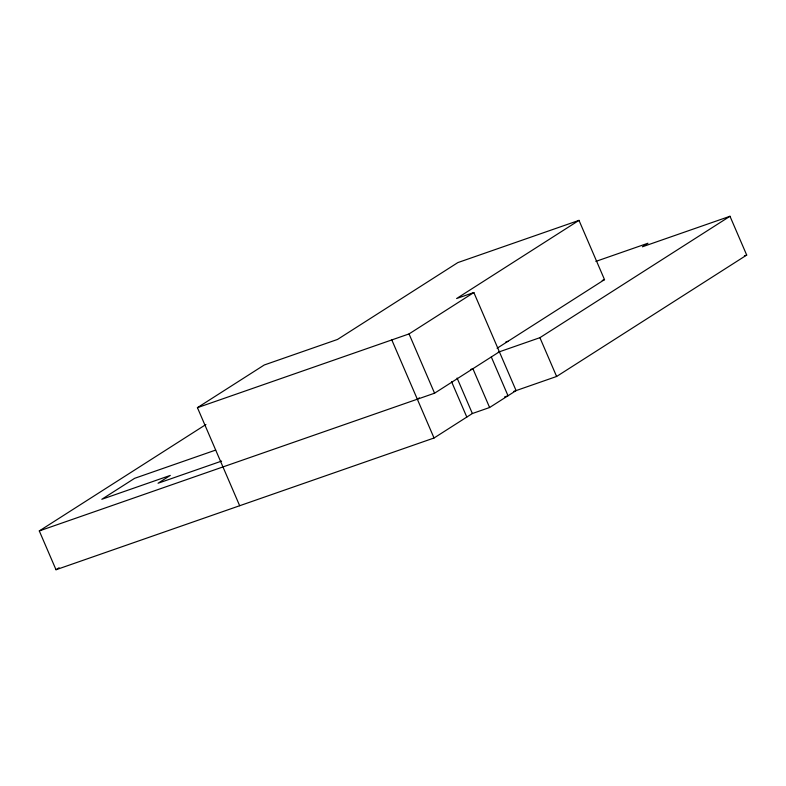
<?xml version="1.0" encoding="UTF-8"?>
<svg xmlns="http://www.w3.org/2000/svg" width="786" height="786" viewBox="0 0 786 786"><rect width="100%" height="100%" fill="white"/><g stroke="black" fill="none" stroke-linecap="round" stroke-linejoin="round"><path stroke-width="1.18" d="M239.671 505.732L197.433 407.659L264.243 364.989L337.479 339.464L457.855 262.583L578.997 220.365L604.522 279.639L497.096 348.257M578.997 220.365L456.607 298.533L473.85 292.53L516.088 390.603L489.609 407.512L472.366 413.524L434.039 437.999L56.012 569.732L39.3 530.933L205.912 424.519M197.433 407.659L409.044 333.922L473.85 292.53M56.012 569.732L59.117 567.747M417.337 399.2L419.38 397.893M39.3 530.933L434.57 393.197L499.375 351.804M498.314 352.177L539.913 337.675L729.988 216.268L746.7 255.067L556.616 376.474L513.789 391.399M595.857 261.394L647.969 243.238L642.398 246.794L729.988 216.268M602.214 280.445L604.522 279.639M744.391 255.872L746.7 255.067M505.752 342.057L508.061 341.252M215.669 450.083L134.622 478.32L101.807 499.287L170.287 475.422L158.055 483.243L221.603 461.097M470.598 369.518L472.897 368.713L489.609 407.512M504.553 396.959L508.021 395.751L491.309 356.952M539.913 337.675L556.616 376.474M457.088 378.046L472.366 413.524M451.528 381.603L466.805 417.071M409.044 333.922L434.57 393.197M391.801 339.925L434.039 437.999"/></g></svg>
